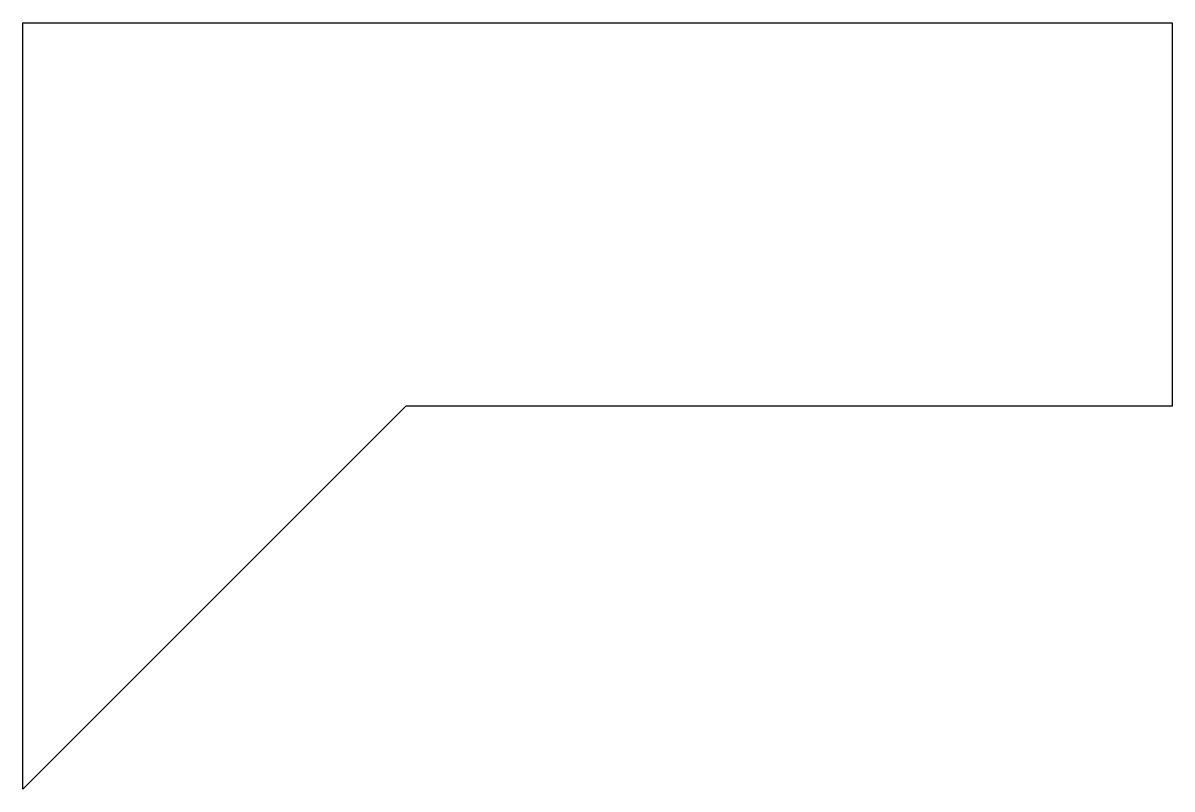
# Model space of a CAD drawing. Header units: millimetres. Extents: x 0 to 1500, y 0 to 1000.
import ezdxf

# ---------------------------------------------------------------- set-up
doc = ezdxf.new("R2010")
doc.units = ezdxf.units.MM
doc.layers.get('0').update_dxf_attribs({"linetype": 'CONTINUOUS'})

msp = doc.modelspace()

# ---------------------------------------------------------------- linework, layer by layer
for p, q in [((0, 0), (0, 1000)), ((0, 1000), (1500, 1000)), ((1500, 1000), (1500, 500)), ((500, 500), (0, 0)), ((1500, 500), (500, 500))]:
    msp.add_line(p, q)

doc.saveas('drawing.dxf')
